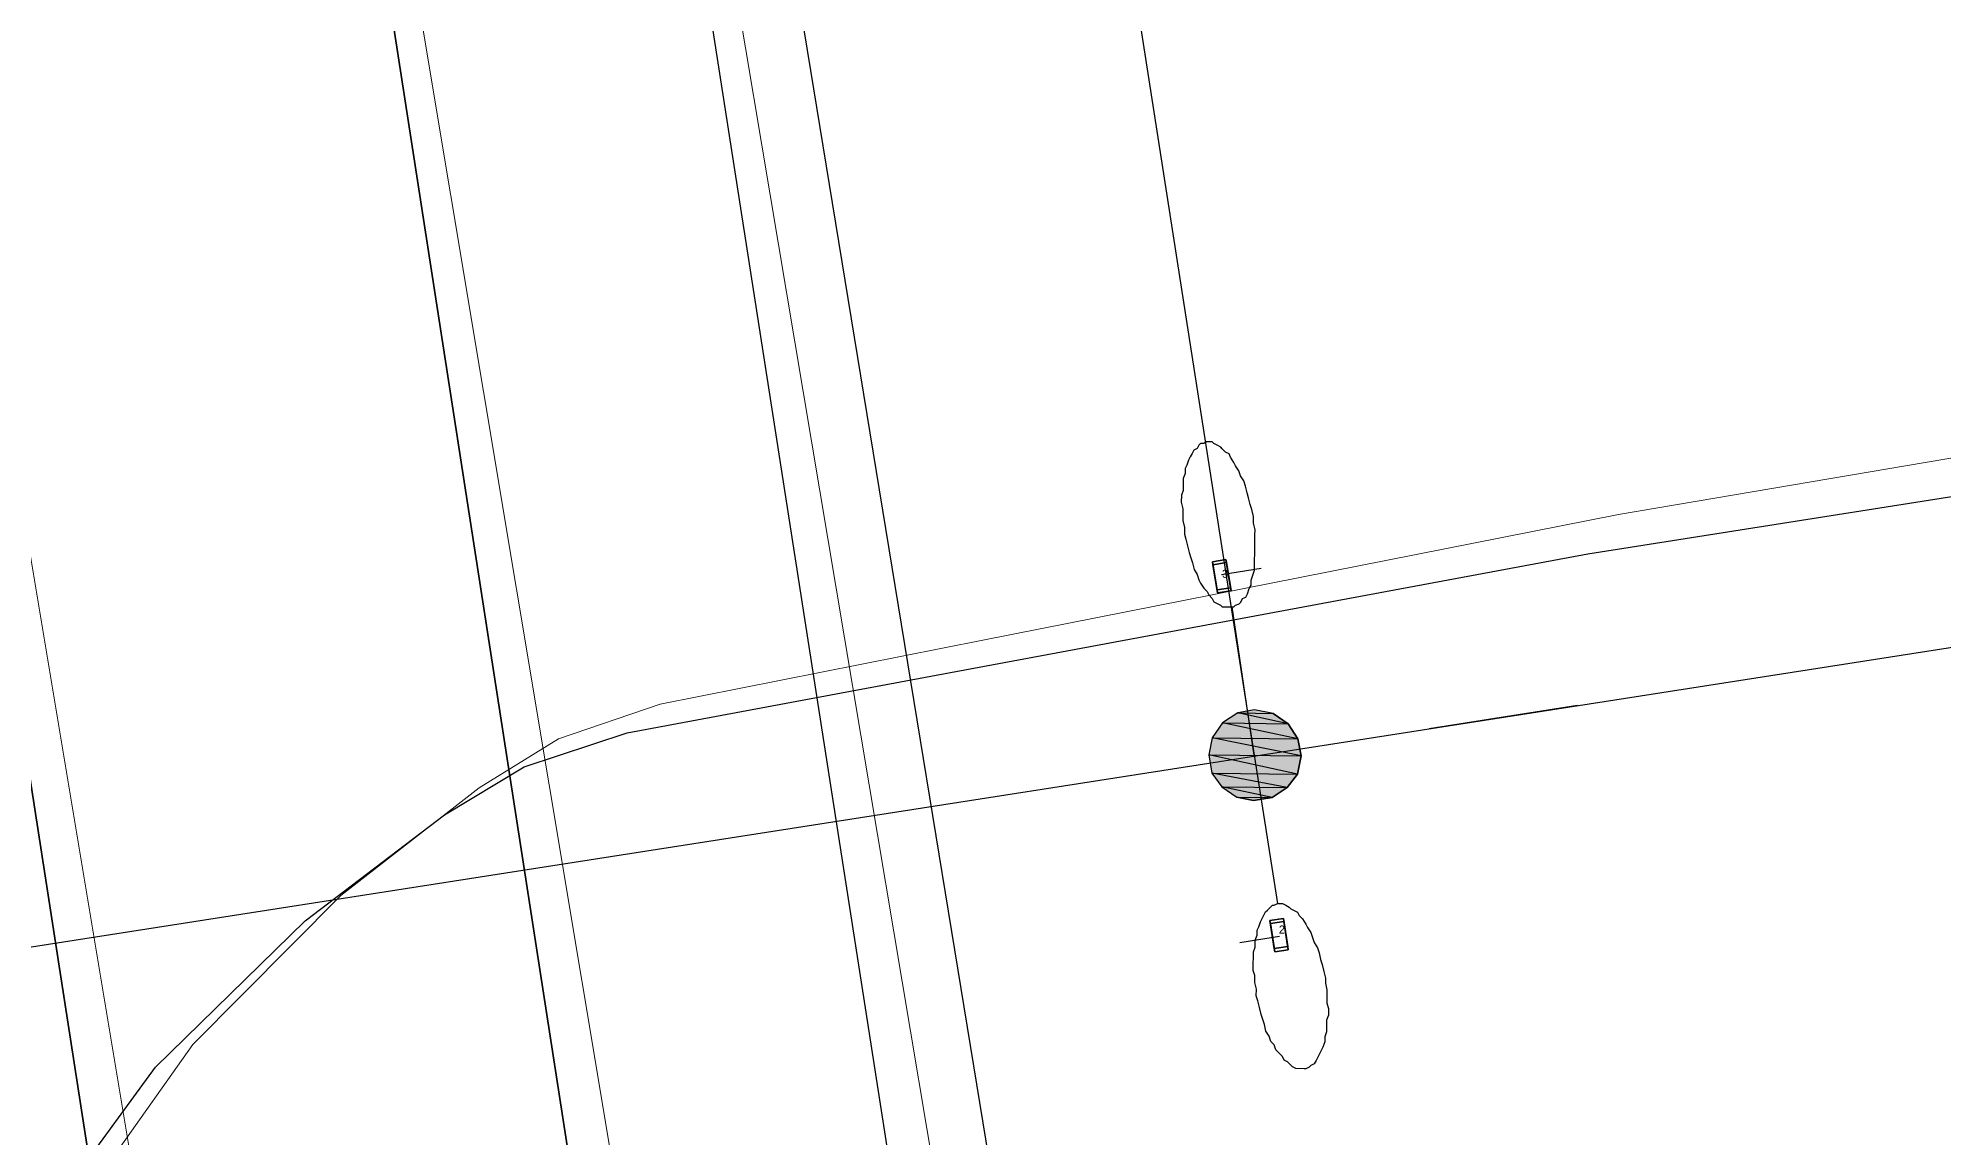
# Model space of a CAD drawing. Extents: x 2474 to 3317, y 1800 to 4862.
# Drawn here: x 2760.2 to 2784.01, y 3982.32 to 3996.06 of the extents above; entities that cross this region are included whole.
import ezdxf

# ---------------------------------------------------------------- set-up
doc = ezdxf.new("R2010")
doc.units = 0
doc.header["$MEASUREMENT"] = 0
for name, color, linetype in [('at_Entity', 7, 'Continuous'), ('at_Solid', 7, 'Continuous'), ('DLXLUM02', 4, 'Continuous'), ('DLXLUM03', 3, 'Continuous'), ('DLXLUMEX', 2, 'Continuous')]:
    doc.layers.add(name, color=color, linetype=linetype)
doc.layers.add('ситуация', color=7, linetype='Continuous', lineweight=15)

# ---------------------------------------------------------------- blocks, each defined once
blk = doc.blocks.new('*U201')
for p, q in [((0.048, 0.229), (-0.119, 0.201)), ((-0.119, 0.201), (0.048, 0.229)), ((-0.113, 0.162), (-0.119, 0.201)), ((-0.119, 0.201), (-0.061, -0.151)), ((-0.119, 0.201), (-0.113, 0.162)), ((-0.061, -0.151), (-0.119, 0.201)), ((0.055, 0.19), (-0.113, 0.162)), ((-0.113, 0.162), (0.055, 0.19)), ((-0.113, 0.162), (-0.055, -0.19)), ((-0.055, -0.19), (-0.113, 0.162)), ((0.055, 0.19), (0.048, 0.229)), ((0.048, 0.229), (0.055, 0.19)), ((0.106, -0.124), (0.048, 0.229)), ((0.048, 0.229), (0.106, -0.124)), ((0.113, -0.162), (0.055, 0.19)), ((0.055, 0.19), (0.113, -0.162)), ((-0.061, -0.151), (0.106, -0.124)), ((0.106, -0.124), (-0.061, -0.151)), ((-0.061, -0.151), (-0.055, -0.19)), ((-0.055, -0.19), (-0.061, -0.151)), ((-0.055, -0.19), (0.113, -0.162)), ((0.113, -0.162), (-0.055, -0.19)), ((0.113, -0.162), (0.106, -0.124)), ((0.106, -0.124), (0.113, -0.162))]:
    blk.add_line(p, q)
at = {"color": 1}
blk.add_line((-0.006, 0.039), (0.487, 0.12), dxfattribs=at)
at = {"layer": 'DLXLUMEX', "color": 7}
blk.add_text('3', height=0.1, dxfattribs=at).set_placement((0, 0))
blk = doc.blocks.new('*U209')
for p, q in [((0.057, 0.189), (-0.111, 0.163)), ((-0.111, 0.163), (0.057, 0.189)), ((-0.111, 0.163), (-0.057, -0.189)), ((-0.057, -0.189), (-0.111, 0.163)), ((-0.111, 0.163), (-0.105, 0.125)), ((-0.105, 0.125), (-0.111, 0.163)), ((0.063, 0.151), (-0.105, 0.125)), ((-0.105, 0.125), (0.063, 0.151)), ((-0.105, 0.125), (-0.051, -0.228)), ((-0.051, -0.228), (-0.105, 0.125)), ((0.111, -0.163), (0.057, 0.189)), ((0.063, 0.151), (0.057, 0.189)), ((0.057, 0.189), (0.111, -0.163)), ((0.057, 0.189), (0.063, 0.151)), ((0.117, -0.202), (0.063, 0.151)), ((0.063, 0.151), (0.117, -0.202)), ((-0.057, -0.189), (0.111, -0.163)), ((0.111, -0.163), (-0.057, -0.189)), ((-0.057, -0.189), (-0.051, -0.228)), ((-0.051, -0.228), (-0.057, -0.189)), ((-0.051, -0.228), (0.117, -0.202)), ((0.117, -0.202), (-0.051, -0.228)), ((0.111, -0.163), (0.117, -0.202)), ((0.117, -0.202), (0.111, -0.163))]:
    blk.add_line(p, q)
at = {"color": 1}
blk.add_line((0.006, -0.039), (-0.488, -0.115), dxfattribs=at)
at = {"layer": 'DLXLUMEX', "color": 7}
blk.add_text('2', height=0.1, dxfattribs=at).set_placement((0, 0))

msp = doc.modelspace()

# ---------------------------------------------------------------- hatches: boundary and pattern name
at = {"layer": 'at_Solid'}
for points in [[(2774.996, 3987.505), (2774.868, 3987.317), (2775.94, 3987.305)], [(2775.187, 3987.629), (2774.996, 3987.505), (2775.816, 3987.495)], [(2774.996, 3987.505), (2775.816, 3987.495), (2775.94, 3987.305)], [(2775.398, 3987.668), (2775.187, 3987.629), (2775.628, 3987.624)], [(2775.187, 3987.629), (2775.628, 3987.624), (2775.816, 3987.495)], [(2774.868, 3987.317), (2774.824, 3987.108), (2775.979, 3987.094)], [(2774.868, 3987.317), (2775.94, 3987.305), (2775.979, 3987.094)], [(2774.824, 3987.108), (2774.863, 3986.876), (2775.934, 3986.864)], [(2774.824, 3987.108), (2775.979, 3987.094), (2775.934, 3986.864)], [(2774.863, 3986.876), (2774.987, 3986.707), (2775.806, 3986.697)], [(2774.863, 3986.876), (2775.934, 3986.864), (2775.806, 3986.697)], [(2774.987, 3986.707), (2775.175, 3986.578), (2775.616, 3986.573)], [(2774.987, 3986.707), (2775.806, 3986.697), (2775.616, 3986.573)], [(2775.175, 3986.578), (2775.616, 3986.573), (2775.384, 3986.534)]]:
    msp.add_hatch(color=256, dxfattribs=at).paths.add_polyline_path(points)

# ---------------------------------------------------------------- linework, layer by layer
at = {"layer": 'at_Entity', "color": 4}
for points in [[(2765.933, 3949.179), (2750.243, 4050.348), (2765.933, 3949.179), (2765.933, 3949.179)], [(2771.942, 3949.109), (2756.252, 4050.278), (2771.942, 3949.109), (2771.942, 3949.109)]]:
    msp.add_lwpolyline(points, dxfattribs=at)
at = {"layer": 'at_Entity', "color": 0}
for points in [[(2777.489, 3949.044), (2765.309, 4023.402), (2761.168, 4050.22)], [(2771.128, 3980.154), (2766.574, 4009.351)], [(2760.559, 3965.758), (2759.526, 3972.704), (2759.104, 3976.092), (2759.212, 3978.192), (2759.501, 3979.491), (2759.912, 3980.516), (2760.663, 3981.831), (2761.666, 3983.206), (2763.537, 3985.033), (2765.275, 3986.358), (2766.27, 3986.955), (2767.557, 3987.382), (2771.6, 3988.133), (2779.56, 3989.616), (2806, 3993.782), (2809.341, 3991.978), (2826.455, 3994.636)], [(2774.785, 3991.016), (2774.764, 3990.996), (2774.722, 3990.996), (2774.701, 3990.975), (2774.679, 3990.934), (2774.637, 3990.913), (2774.616, 3990.871), (2774.594, 3990.83), (2774.573, 3990.788), (2774.551, 3990.725), (2774.529, 3990.683), (2774.529, 3990.62), (2774.507, 3990.557), (2774.506, 3990.473), (2774.505, 3990.41), (2774.483, 3990.348), (2774.482, 3990.263), (2774.502, 3990.179), (2774.502, 3990.116), (2774.501, 3990.032), (2774.521, 3989.948), (2774.52, 3989.864), (2774.54, 3989.801), (2774.56, 3989.716), (2774.58, 3989.632), (2774.6, 3989.569), (2774.621, 3989.505), (2774.641, 3989.421), (2774.682, 3989.358), (2774.702, 3989.294), (2774.723, 3989.252), (2774.764, 3989.189), (2774.805, 3989.146), (2774.826, 3989.104), (2774.868, 3989.061), (2774.888, 3989.019), (2774.93, 3988.998), (2774.972, 3988.976), (2774.992, 3988.955), (2775.034, 3988.954), (2775.076, 3988.954), (2775.097, 3988.954), (2775.139, 3988.953), (2775.161, 3988.974), (2775.203, 3988.994), (2775.224, 3989.015), (2775.246, 3989.057), (2775.288, 3989.077), (2775.309, 3989.119), (2775.331, 3989.182), (2775.353, 3989.224), (2775.353, 3989.287), (2775.375, 3989.35), (2775.397, 3989.412), (2775.398, 3989.475), (2775.398, 3989.538), (2775.399, 3989.622), (2775.4, 3989.685), (2775.401, 3989.769), (2775.402, 3989.854), (2775.403, 3989.917), (2775.383, 3990.001), (2775.384, 3990.085), (2775.364, 3990.169), (2775.343, 3990.232), (2775.323, 3990.317), (2775.303, 3990.38), (2775.283, 3990.464), (2775.263, 3990.528), (2775.222, 3990.591), (2775.201, 3990.654), (2775.16, 3990.718), (2775.14, 3990.76), (2775.098, 3990.824), (2775.078, 3990.866), (2775.036, 3990.887), (2774.994, 3990.93), (2774.974, 3990.951), (2774.932, 3990.973), (2774.89, 3990.994), (2774.869, 3991.015), (2774.827, 3991.016), (2774.785, 3991.016), (2774.785, 3991.016)], [(2775.391, 3987.101), (2775.118, 3988.953)], [(2777.58, 3987.433), (2779.433, 3987.726)], [(2775.979, 3987.094), (2775.94, 3987.305), (2775.816, 3987.495), (2775.628, 3987.624), (2775.398, 3987.668), (2775.187, 3987.629), (2774.996, 3987.505), (2774.868, 3987.317), (2774.824, 3987.108), (2774.863, 3986.876), (2774.987, 3986.707), (2775.175, 3986.578), (2775.384, 3986.534), (2775.616, 3986.573), (2775.806, 3986.697), (2775.934, 3986.864), (2775.979, 3987.094), (2775.979, 3987.094)], [(2775.979, 3987.094), (2775.94, 3987.305), (2775.816, 3987.495), (2775.628, 3987.624), (2775.398, 3987.668), (2775.187, 3987.629), (2774.996, 3987.505), (2774.868, 3987.317), (2774.824, 3987.108), (2774.863, 3986.876), (2774.987, 3986.707), (2775.175, 3986.578), (2775.384, 3986.534), (2775.616, 3986.573), (2775.806, 3986.697), (2775.934, 3986.864), (2775.979, 3987.094), (2775.979, 3987.094)], [(2774.996, 3987.505), (2774.868, 3987.317), (2775.94, 3987.305), (2774.996, 3987.505)], [(2775.187, 3987.629), (2774.996, 3987.505), (2775.816, 3987.495), (2775.187, 3987.629)], [(2774.996, 3987.505), (2775.816, 3987.495), (2775.94, 3987.305), (2774.996, 3987.505)], [(2775.398, 3987.668), (2775.187, 3987.629), (2775.628, 3987.624), (2775.398, 3987.668)], [(2775.187, 3987.629), (2775.628, 3987.624), (2775.816, 3987.495), (2775.187, 3987.629)], [(2774.868, 3987.317), (2774.824, 3987.108), (2775.979, 3987.094), (2774.868, 3987.317)], [(2774.868, 3987.317), (2775.94, 3987.305), (2775.979, 3987.094), (2774.868, 3987.317)], [(2774.824, 3987.108), (2774.863, 3986.876), (2775.934, 3986.864), (2774.824, 3987.108)], [(2774.824, 3987.108), (2775.979, 3987.094), (2775.934, 3986.864), (2774.824, 3987.108)], [(2775.391, 3987.101), (2775.684, 3985.248)], [(2774.863, 3986.876), (2774.987, 3986.707), (2775.806, 3986.697), (2774.863, 3986.876)], [(2774.863, 3986.876), (2775.934, 3986.864), (2775.806, 3986.697), (2774.863, 3986.876)], [(2774.987, 3986.707), (2775.175, 3986.578), (2775.616, 3986.573), (2774.987, 3986.707)], [(2774.987, 3986.707), (2775.806, 3986.697), (2775.616, 3986.573), (2774.987, 3986.707)], [(2775.175, 3986.578), (2775.616, 3986.573), (2775.384, 3986.534), (2775.175, 3986.578)], [(2776.018, 3983.185), (2775.913, 3983.187), (2775.871, 3983.208), (2775.85, 3983.229), (2775.808, 3983.272), (2775.767, 3983.293), (2775.746, 3983.336), (2775.705, 3983.378), (2775.663, 3983.421), (2775.643, 3983.484), (2775.601, 3983.526), (2775.581, 3983.59), (2775.54, 3983.653), (2775.52, 3983.738), (2775.499, 3983.801), (2775.479, 3983.864), (2775.459, 3983.948), (2775.439, 3984.033), (2775.419, 3984.096), (2775.42, 3984.18), (2775.4, 3984.264), (2775.401, 3984.348), (2775.381, 3984.412), (2775.381, 3984.496), (2775.382, 3984.58), (2775.383, 3984.643), (2775.405, 3984.705), (2775.406, 3984.789), (2775.428, 3984.852), (2775.428, 3984.915), (2775.45, 3984.957), (2775.472, 3985.02), (2775.493, 3985.062), (2775.515, 3985.103), (2775.536, 3985.145), (2775.557, 3985.166), (2775.6, 3985.207), (2775.621, 3985.228), (2775.642, 3985.228), (2775.684, 3985.248), (2775.726, 3985.248), (2775.747, 3985.248), (2775.789, 3985.226), (2775.831, 3985.205), (2775.852, 3985.184), (2775.894, 3985.162), (2775.935, 3985.141), (2775.956, 3985.098), (2775.997, 3985.056), (2776.039, 3984.992), (2776.059, 3984.95), (2776.1, 3984.886), (2776.121, 3984.823), (2776.141, 3984.76), (2776.182, 3984.696), (2776.203, 3984.633), (2776.223, 3984.549), (2776.243, 3984.486), (2776.263, 3984.401), (2776.283, 3984.317), (2776.282, 3984.254), (2776.302, 3984.17), (2776.301, 3984.086), (2776.3, 3984.002), (2776.321, 3983.938), (2776.32, 3983.854), (2776.298, 3983.791), (2776.297, 3983.707), (2776.296, 3983.644), (2776.274, 3983.582), (2776.274, 3983.519), (2776.252, 3983.456), (2776.23, 3983.414), (2776.209, 3983.372), (2776.187, 3983.33), (2776.166, 3983.289), (2776.144, 3983.247), (2776.102, 3983.226), (2776.081, 3983.206), (2776.039, 3983.185), (2776.018, 3983.185), (2776.018, 3983.185)]]:
    msp.add_lwpolyline(points, dxfattribs=at)
at = {"layer": 'at_Entity', "color": 2}
for points in [[(2770.426, 4018.93), (2775.391, 3987.101)], [(2688.851, 3973.593), (2826.46, 3995.056)]]:
    msp.add_lwpolyline(points, dxfattribs=at)
at = {"layer": 'ситуация', "color": 4}
for p, q in [((3115.862, 1859.763), (2614.599, 4860.672)), ((3115.862, 1859.763), (2614.599, 4860.672)), ((3123.173, 1851.95), (2620.651, 4860.4)), ((3123.173, 1851.95), (2620.651, 4860.4))]:
    msp.add_line(p, q, dxfattribs=at)
at = {"layer": 'ситуация'}
msp.add_line((2771.62, 3980.56), (2766.725, 4009.694), dxfattribs=at)
at = {"layer": 'ситуация', "linetype": 'Continuous', "lineweight": 18}
for p, q in [((2779.945, 3990.11), (2806.328, 3994.583)), ((2772.001, 3988.538), (2779.945, 3990.11)), ((2767.971, 3987.74), (2772.001, 3988.538)), ((2766.699, 3987.305), (2767.971, 3987.74)), ((2765.71, 3986.693), (2766.699, 3987.305)), ((2763.979, 3985.35), (2765.71, 3986.693)), ((2762.131, 3983.489), (2763.979, 3985.35)), ((2761.151, 3982.104), (2762.131, 3983.489))]:
    msp.add_line(p, q, dxfattribs=at)

# ---------------------------------------------------------------- block references
at = {"layer": 'DLXLUM02'}
msp.add_blockref('*U209', (2775.701, 3984.874), dxfattribs=at)
at = {"layer": 'DLXLUM03'}
msp.add_blockref('*U201', (2774.991, 3989.318), dxfattribs=at)

doc.saveas('drawing.dxf')
